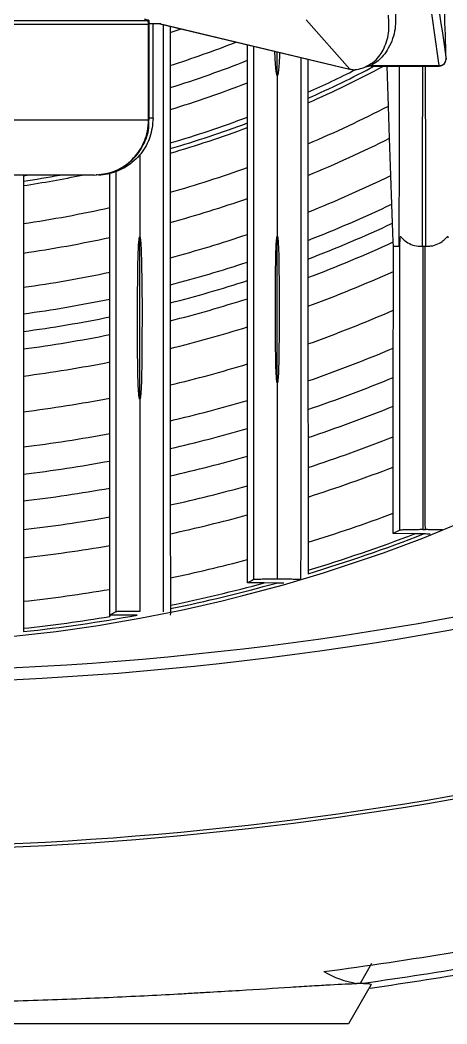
# Model space of a CAD drawing. Extents: x 9.3 to 87.2, y 0.6 to 68.8.
# Drawn here: x 81.18 to 82.111, y 22.417 to 24.606 of the extents above; entities that cross this region are included whole.
import ezdxf

# ---------------------------------------------------------------- set-up
doc = ezdxf.new("R2010")
doc.units = 0
doc.header["$MEASUREMENT"] = 0
doc.layers.add('OBJECT', color=7, linetype='CONTINUOUS')

msp = doc.modelspace()

# ---------------------------------------------------------------- linework, layer by layer
at = {"layer": 'OBJECT'}
for p, q in [((81.4589, 24.6051), (81.4597, 24.6057)), ((81.4597, 24.6057), (81.4614, 24.6046)), ((81.8991, 24.4995), (81.8037, 24.6068)), ((81.4601, 24.5968), (80.1817, 24.5968)), ((80.1829, 24.6051), (81.4589, 24.6051)), ((81.4601, 24.3882), (81.4601, 24.5968)), ((81.4617, 24.6006), (81.4615, 24.6046)), ((81.4617, 24.3882), (81.4617, 24.6005)), ((81.4868, 24.5979), (81.4617, 24.5979)), ((81.4702, 24.3922), (81.4702, 24.5979)), ((81.4849, 24.5979), (81.8956, 24.4998)), ((81.4868, 24.5979), (81.8991, 24.4995)), ((81.5075, 24.5925), (81.5075, 24.579)), ((81.5075, 24.579), (81.5074, 24.5073)), ((81.6759, 24.5186), (81.6759, 24.5523)), ((81.6759, 24.4696), (81.6759, 24.5186)), ((81.7409, 24.4857), (81.7409, 24.5368)), ((81.8077, 24.5208), (81.8077, 24.4489)), ((81.5074, 24.5073), (81.5074, 24.4589)), ((81.945, 24.5071), (82.0942, 24.5071)), ((81.945, 24.5057), (81.945, 24.5071)), ((81.945, 24.5057), (82.0942, 24.5057)), ((81.9831, 24.4188), (81.9804, 24.5057)), ((82.0942, 24.5057), (82.0942, 24.5071)), ((81.5074, 24.4589), (81.5074, 24.4112)), ((81.6759, 24.3948), (81.6759, 24.4696)), ((81.8077, 24.4489), (81.8077, 24.4358)), ((81.8077, 24.4358), (81.8077, 24.4255)), ((81.5074, 24.4112), (81.5074, 24.3383)), ((81.8077, 24.4255), (81.8077, 24.3364)), ((81.9854, 24.3485), (81.9831, 24.4188)), ((81.4601, 24.3882), (80.1817, 24.3882)), ((81.4601, 24.3882), (81.4617, 24.3882)), ((81.4702, 24.3922), (81.4617, 24.3922)), ((81.6759, 24.382), (81.6759, 24.3948)), ((81.6759, 24.372), (81.6759, 24.382)), ((81.6759, 24.2848), (81.6759, 24.372)), ((81.9882, 24.2672), (81.9854, 24.3485)), ((81.5074, 24.3383), (81.5074, 24.3258)), ((81.5074, 24.3258), (81.5074, 24.316)), ((81.8077, 24.3364), (81.8077, 24.2674)), ((81.5074, 24.316), (81.5074, 24.2309)), ((81.6759, 24.2173), (81.6759, 24.2848)), ((81.3414, 24.2682), (80.3004, 24.2682)), ((81.1871, 24.2669), (81.1953, 24.2682)), ((81.1871, 24.2669), (81.1871, 24.2548)), ((81.3756, 24.1975), (81.3756, 24.2721)), ((81.8077, 24.2674), (81.8077, 24.1875)), ((81.9905, 24.2047), (81.9882, 24.2672)), ((81.1871, 24.2548), (81.1871, 24.2453)), ((81.1871, 24.2453), (81.1871, 24.1625)), ((81.5074, 24.2309), (81.5074, 24.1648)), ((81.6759, 24.1389), (81.6759, 24.2173)), ((81.3756, 24.1323), (81.3756, 24.1975)), ((81.992, 24.1633), (81.9905, 24.2047)), ((81.8077, 24.1875), (81.8077, 24.1259)), ((81.1871, 24.1625), (81.1871, 24.0982)), ((81.5074, 24.1648), (81.5074, 24.088)), ((81.9936, 24.1224), (81.992, 24.1633)), ((81.3756, 24.0565), (81.3756, 24.1323)), ((81.4409, 23.7796), (81.4409, 24.1338)), ((81.6759, 24.0785), (81.6759, 24.1389)), ((81.7409, 23.815), (81.7409, 24.135)), ((81.8077, 24.1259), (81.8077, 24.085)), ((81.994, 24.1131), (81.9936, 24.1224)), ((81.994, 24.1131), (82.0069, 24.1131)), ((81.994, 24.0582), (81.994, 24.1131)), ((82.0568, 24.113), (82.0584, 24.1131)), ((82.0584, 24.1131), (82.0634, 24.1131)), ((82.0634, 24.1131), (82.065, 24.113)), ((81.1871, 24.0982), (81.1871, 24.0234)), ((81.5074, 24.088), (81.5074, 24.0288)), ((81.8077, 24.085), (81.8077, 24.0446)), ((81.6759, 24.0384), (81.6759, 24.0785)), ((81.994, 23.9736), (81.994, 24.0582)), ((81.3756, 23.9979), (81.3756, 24.0565)), ((81.6759, 23.9987), (81.6759, 24.0384)), ((81.8077, 24.0446), (81.8078, 23.9822)), ((81.1871, 24.0234), (81.1871, 23.9656)), ((81.5074, 24.0288), (81.5074, 23.9894)), ((81.3756, 23.959), (81.3756, 23.9979)), ((81.6758, 23.9373), (81.6759, 23.9987)), ((81.5074, 23.9894), (81.5074, 23.9504)), ((81.8078, 23.9822), (81.8078, 23.8999)), ((81.9939, 23.8909), (81.994, 23.9736)), ((81.1871, 23.9656), (81.1871, 23.9271)), ((81.3756, 23.9205), (81.3756, 23.959)), ((81.5074, 23.9504), (81.5074, 23.8901)), ((81.1871, 23.9271), (81.1871, 23.889)), ((81.6758, 23.8563), (81.6758, 23.9373)), ((81.3756, 23.8608), (81.3756, 23.9205)), ((81.1871, 23.889), (81.1871, 23.83)), ((81.5074, 23.8901), (81.5075, 23.8105)), ((81.8078, 23.8999), (81.8078, 23.8194)), ((81.9939, 23.8271), (81.9939, 23.8909)), ((81.3756, 23.782), (81.3756, 23.8608)), ((81.6758, 23.777), (81.6758, 23.8563)), ((81.1871, 23.83), (81.1871, 23.752)), ((81.8078, 23.8194), (81.8078, 23.7571)), ((81.9939, 23.7644), (81.9939, 23.8271)), ((81.5075, 23.8105), (81.5075, 23.7324)), ((81.3755, 23.7046), (81.3756, 23.782)), ((81.6758, 23.7156), (81.6758, 23.777)), ((81.1871, 23.752), (81.1872, 23.6755)), ((81.8078, 23.7571), (81.8079, 23.6959)), ((81.9938, 23.6975), (81.9939, 23.7644)), ((81.5075, 23.7324), (81.5075, 23.672)), ((81.6758, 23.6552), (81.6758, 23.7156)), ((81.3755, 23.6447), (81.3755, 23.7046)), ((81.8079, 23.6959), (81.8079, 23.6306)), ((81.9938, 23.6317), (81.9938, 23.6975)), ((81.1872, 23.6755), (81.1872, 23.6162)), ((81.5075, 23.672), (81.5076, 23.6125)), ((81.3755, 23.5857), (81.3755, 23.6447)), ((81.6757, 23.5908), (81.6758, 23.6552)), ((81.8079, 23.6306), (81.8079, 23.5662)), ((81.9937, 23.5308), (81.9938, 23.6317)), ((81.1872, 23.6162), (81.1872, 23.5577)), ((81.5076, 23.6125), (81.5076, 23.5489)), ((81.3754, 23.5227), (81.3755, 23.5857)), ((81.6757, 23.5272), (81.6757, 23.5908)), ((81.1872, 23.5577), (81.1873, 23.4952)), ((81.8079, 23.5662), (81.808, 23.4674)), ((81.5076, 23.5489), (81.5076, 23.4862)), ((81.3754, 23.4605), (81.3754, 23.5227)), ((81.6756, 23.4295), (81.6757, 23.5272)), ((81.9937, 23.4863), (81.9937, 23.5308)), ((81.1873, 23.4952), (81.1873, 23.4335)), ((82.0081, 23.4936), (81.9937, 23.4863)), ((82.058, 23.4951), (82.0638, 23.4951)), ((81.5076, 23.4862), (81.5077, 23.3898)), ((81.808, 23.4674), (81.808, 23.4063)), ((82.0401, 23.4858), (81.9937, 23.4863)), ((82.0596, 23.4856), (82.0401, 23.4858)), ((81.3753, 23.3648), (81.3754, 23.4605)), ((81.1873, 23.4335), (81.1873, 23.3387)), ((81.6756, 23.3791), (81.6756, 23.4295)), ((81.808, 23.4063), (81.8081, 23.3988)), ((81.5077, 23.3898), (81.5077, 23.33)), ((81.3753, 23.3055), (81.3753, 23.3648)), ((81.7123, 23.3788), (81.6756, 23.3791)), ((81.7388, 23.3786), (81.7123, 23.3788)), ((81.7549, 23.3785), (81.7388, 23.3786)), ((81.1873, 23.3387), (81.1874, 23.2798)), ((81.5077, 23.33), (81.5077, 23.3227)), ((81.3753, 23.3089), (81.3753, 23.3055)), ((81.4354, 23.3086), (81.3753, 23.3089)), ((81.1874, 23.2798), (81.1874, 23.2726)), ((81.9461, 22.5489), (81.9213, 22.5055)), ((81.9148, 22.5055), (81.9147, 22.5053)), ((81.9287, 22.5055), (81.9148, 22.5055)), ((81.9455, 22.5031), (81.8959, 22.4172)), ((81.8959, 22.4172), (80.8559, 22.4172))]:
    msp.add_line(p, q, dxfattribs=at)
at = {"layer": 'OBJECT', "flags": 128}
for points in [[(81.5075, 24.579), (81.5288, 24.5862), (81.5309, 24.5869)], [(81.8991, 24.4995), (81.8963, 24.4997), (81.8956, 24.4998)], [(82.0574, 24.5057), (82.0574, 24.4877), (82.0571, 24.3034), (82.0568, 24.1131), (82.0568, 24.1131), (82.0568, 24.1131)], [(81.6891, 23.386), (81.6862, 23.3845), (81.6756, 23.3791)], [(81.3891, 23.316), (81.3871, 23.3149), (81.3753, 23.3089)]]:
    msp.add_lwpolyline(points, dxfattribs=at)
at = {"layer": 'OBJECT'}
for centre, radius, start, end in [((81.4296, 24.5968), 0.0305, 359.9974, 15.7398), ((80.8209, 26.6652), 2.2645, 287.6482, 291.4988), ((80.8209, 26.6652), 2.3106, 287.2838, 291.7175), ((82.0944, 24.5219), 0.0148, 269.2935, 357.3135), ((82.0942, 24.5207), 0.015, 270, 0), ((80.8209, 26.6652), 2.438, 293.8761, 297.6557), ((80.8209, 26.6652), 2.4474, 293.7788, 298.0726), ((80.8209, 26.6652), 2.4261, 294.0011, 296.6988), ((80.8209, 26.6652), 3.42, 270.3351, 319.7434), ((80.8209, 26.6652), 2.3562, 286.939, 291.2767), ((80.8209, 26.6652), 2.5293, 292.9647, 297.356), ((80.8209, 26.6652), 2.4261, 286.4374, 290.6357), ((80.8209, 26.6652), 2.438, 286.3545, 290.5297), ((80.8209, 26.6652), 2.4474, 286.29, 290.4473), ((80.8209, 26.6652), 2.5929, 292.3699, 296.6873), ((80.8209, 26.6652), 2.5293, 285.749, 289.7574), ((80.8209, 26.6652), 2.438, 278.638, 280.527), ((80.8209, 26.6652), 2.4474, 278.6046, 281.6513), ((80.8209, 26.6652), 2.667, 291.7164, 295.9568), ((80.8209, 26.6652), 2.5929, 285.3525, 289.2532), ((80.8209, 26.6652), 2.5293, 278.3242, 282.6692), ((80.8209, 26.6652), 2.7243, 291.2371, 295.4238), ((80.8209, 26.6652), 2.7624, 290.9305, 295.0845), ((80.8209, 26.6652), 2.5929, 278.1183, 282.3534), ((80.8209, 26.6652), 2.667, 284.9161, 288.6984), ((80.8209, 26.6652), 2.8002, 290.6354, 294.7593), ((80.8209, 26.6652), 2.7243, 284.5953, 288.2905), ((80.8209, 26.6652), 2.8588, 290.1947, 294.2274), ((80.8209, 26.6652), 2.667, 277.8915, 282.0051), ((80.8209, 26.6652), 2.7624, 284.3898, 288.0293), ((80.8209, 26.6652), 2.7243, 277.7246, 281.7486), ((80.8209, 26.6652), 2.8002, 284.1918, 287.7777), ((80.8209, 26.6652), 2.9361, 289.6412, 293.5494), ((80.8209, 26.6652), 2.7624, 277.6176, 281.5841), ((80.8209, 26.6652), 2.8588, 283.8958, 287.4015), ((80.8209, 26.6652), 2.8002, 277.5145, 281.4255), ((80.8209, 26.6652), 3.0121, 289.1267, 292.9201), ((80.8209, 26.6652), 2.8588, 277.3601, 281.1882), ((80.8209, 26.6652), 2.9361, 283.5232, 286.9286), ((80.8209, 26.6652), 3.071, 288.7466, 292.4558), ((80.8209, 26.6652), 2.9361, 277.1658, 280.8893), ((80.8209, 26.6652), 3.0121, 283.1764, 286.4887), ((80.8209, 26.6652), 3.129, 288.3868, 292.0164), ((80.8209, 26.6652), 3.071, 282.9199, 286.1634), ((80.8209, 26.6652), 3.0121, 276.9846, 280.6108), ((80.8209, 26.6652), 3.1911, 288.0175, 291.5657), ((80.8209, 26.6652), 3.071, 276.8506, 280.4046), ((80.8209, 26.6652), 3.129, 282.6768, 285.8552), ((80.8209, 26.6652), 3.2524, 287.6673, 291.1387), ((80.8209, 26.6652), 3.129, 276.7234, 280.209), ((80.8209, 26.6652), 3.1911, 282.4269, 285.5383), ((80.8209, 26.6652), 3.1911, 276.5927, 280.0078), ((80.8209, 26.6652), 3.2524, 282.1897, 285.2376), ((80.8209, 26.6652), 3.3466, 287.155, 290.5149), ((80.8209, 26.6652), 3.4051, 286.8522, 290.9808), ((80.8209, 26.6652), 3.4123, 286.8156, 291.2857), ((80.8209, 26.6652), 3.2524, 276.4685, 279.8166), ((80.8209, 26.6652), 3.3466, 281.8422, 284.7973), ((80.8209, 30.4142), 7.2285, 270.15853, 284.14739), ((80.8209, 30.4142), 7.2545, 270.15796, 284.14739), ((80.8209, 26.6652), 3.3466, 276.2864, 279.5365), ((80.8209, 26.6652), 3.4051, 281.6366, 285.1766), ((80.8209, 26.6652), 3.4123, 281.6117, 285.6051), ((80.8209, 26.6652), 3.4123, 276.1656, 280.3743), ((80.8209, 26.6652), 3.4051, 276.1786, 279.3707), ((80.8209, 30.4142), 7.6117, 270.15055, 282.02709), ((80.8209, 30.4142), 7.6191, 270.1504, 282.02709), ((80.8209, 30.4142), 7.998, 278.06732, 281.62222)]:
    msp.add_arc(centre, radius, start, end, dxfattribs=at)
for centre, major_axis, ratio, start_param, end_param in [((80.8209, 24.597), (0.651, 0), 0.069941, 0.19379, 0.2506), ((81.8986, 24.5997), (0.1149, -0.0604), 0.732352, 5.083641, 5.151953)]:
    msp.add_ellipse(centre, major_axis=major_axis, ratio=ratio, start_param=start_param, end_param=end_param, dxfattribs=at)
for points, knots in [([(82.0126, 25.4097), (82.0223, 25.2886), (82.0404, 25.0624), (82.0729, 24.7679), (82.0971, 24.6035), (82.1092, 24.5212)], [0, 0, 0, 0, 0.36478, 0.681874, 1, 1, 1, 1]), ([(82.0942, 24.5071), (82.0821, 24.5894), (82.058, 24.7542), (82.0269, 25.0348), (82.01, 25.2459), (82.0015, 25.3514)], [0, 0, 0, 0, 0.332735, 0.66655, 1, 1, 1, 1]), ([(82.1092, 24.5212), (82.1068, 24.5915), (82.102, 24.7385), (82.0979, 24.8855), (82.0957, 24.9622)], [0, 0, 0, 0, 0.478341, 1, 1, 1, 1]), ([(81.9984, 24.6301), (81.999, 24.6157), (82.0004, 24.5867), (81.9868, 24.5477), (81.9672, 24.5206), (81.9488, 24.5094), (81.945, 24.5071)], [0, 0, 0, 0, 0.330798, 0.668077, 0.932877, 1, 1, 1, 1]), ([(81.9304, 24.503), (81.9368, 24.5064), (81.9578, 24.5175), (81.9744, 24.5434), (81.986, 24.5779), (81.9843, 24.6037), (81.9834, 24.6167)], [0, 0, 0, 0, 0.1083623, 0.3587283, 0.6763716, 1, 1, 1, 1]), ([(81.4617, 24.6006), (81.4616, 24.5994), (81.4615, 24.5972), (81.4605, 24.5969), (81.4601, 24.5968)], [0, 0, 0, 0, 0.5710769, 1, 1, 1, 1]), ([(81.4926, 23.316), (81.4926, 23.3905), (81.4927, 23.5371), (81.4927, 23.7667), (81.4927, 24.0023), (81.4927, 24.252), (81.4927, 24.4527), (81.4928, 24.5727), (81.4928, 24.596)], [0, 0, 0, 0, 0.197285, 0.3884569, 0.5718162, 0.7567286, 0.9527564, 1, 1, 1, 1]), ([(81.689, 24.5492), (81.689, 24.5376), (81.689, 24.4697), (81.689, 24.3134), (81.6891, 24.0893), (81.6891, 23.8434), (81.6891, 23.6092), (81.6891, 23.4609), (81.6891, 23.386)], [0, 0, 0, 0, 0.025734, 0.1517298, 0.3652416, 0.5730504, 0.784588, 1, 1, 1, 1]), ([(81.7409, 24.4857), (81.7409, 24.4857), (81.7408, 24.4857), (81.7407, 24.4857), (81.7404, 24.486), (81.7399, 24.4871), (81.7389, 24.4915), (81.7369, 24.5086), (81.7362, 24.525), (81.7357, 24.538)], [0, 0, 0, 0, 0.001352, 0.00304, 0.006293, 0.018578, 0.067282, 0.261303, 1, 1, 1, 1]), ([(81.746, 24.5356), (81.7459, 24.5339), (81.7457, 24.5272), (81.7452, 24.5173), (81.7444, 24.5068), (81.7438, 24.4997), (81.7433, 24.495), (81.7429, 24.4919), (81.7425, 24.4898), (81.7422, 24.4884), (81.7419, 24.4875), (81.7417, 24.4868), (81.7416, 24.4864), (81.7414, 24.4861), (81.7413, 24.4859), (81.7412, 24.4858), (81.741, 24.4857), (81.741, 24.4857), (81.7409, 24.4857), (81.7409, 24.4857)], [0, 0, 0, 0, 0.098966, 0.395716, 0.594454, 0.727574, 0.816767, 0.876565, 0.916691, 0.943653, 0.961806, 0.97407, 0.982394, 0.988085, 0.992019, 0.996175, 0.997839, 0.999228, 1, 1, 1, 1]), ([(81.7926, 23.386), (81.7926, 23.4494), (81.7927, 23.5754), (81.7927, 23.7728), (81.7927, 23.9758), (81.7927, 24.1911), (81.7927, 24.3725), (81.7927, 24.4895), (81.7927, 24.5244)], [0, 0, 0, 0, 0.18663, 0.370676, 0.551076, 0.731948, 0.920111, 1, 1, 1, 1]), ([(81.9075, 24.4979), (81.9095, 24.4981), (81.9176, 24.499), (81.9251, 24.5011), (81.9304, 24.503), (81.9304, 24.503)], [0, 0, 0, 0, 0.239383, 0.98891, 1, 1, 1, 1]), ([(81.9304, 24.503), (81.9345, 24.5045), (81.9393, 24.5061), (81.9443, 24.507), (81.945, 24.5071)], [0, 0, 0, 0, 0.85346, 1, 1, 1, 1]), ([(82.0069, 24.1131), (82.0069, 24.1131), (82.0069, 24.1255), (82.007, 24.1954), (82.0073, 24.3174), (82.0074, 24.4429), (82.0075, 24.5057)], [0, 0, 0, 0, 0.000003, 0.111025, 0.555197, 1, 1, 1, 1]), ([(82.065, 24.1131), (82.065, 24.1131), (82.065, 24.1365), (82.0647, 24.2218), (82.0646, 24.3463), (82.0644, 24.456), (82.0644, 24.5057)], [0, 0, 0, 0, 0.000003, 0.225622, 0.648781, 1, 1, 1, 1]), ([(81.7409, 24.4857), (81.7409, 24.417), (81.7409, 24.2966), (81.7409, 24.1836), (81.7409, 24.135)], [0, 0, 0, 0, 0.570137, 1, 1, 1, 1]), ([(81.3414, 24.2682), (81.3549, 24.2696), (81.382, 24.2723), (81.418, 24.2936), (81.4448, 24.3248), (81.4583, 24.3584), (81.4596, 24.38), (81.4601, 24.3882)], [0, 0, 0, 0, 0.217705, 0.436351, 0.654263, 0.869576, 1, 1, 1, 1]), ([(81.3455, 24.2694), (81.349, 24.2692), (81.3655, 24.2682), (81.3943, 24.2786), (81.4271, 24.3006), (81.4501, 24.3329), (81.4617, 24.3637), (81.4605, 24.3825), (81.4602, 24.3882)], [0, 0, 0, 0, 0.056974, 0.26843, 0.481353, 0.694495, 0.906643, 1, 1, 1, 1]), ([(81.4701, 24.3922), (81.4688, 24.3783), (81.466, 24.3504), (81.4447, 24.3133), (81.4132, 24.2852), (81.3783, 24.2703), (81.3552, 24.2688), (81.346, 24.2682)], [0, 0, 0, 0, 0.214404, 0.428783, 0.643229, 0.857872, 1, 1, 1, 1]), ([(81.4409, 24.3129), (81.4409, 24.2921), (81.4409, 24.2306), (81.4409, 24.1723), (81.4409, 24.1338)], [0, 0, 0, 0, 0.339641, 1, 1, 1, 1]), ([(81.389, 24.2787), (81.389, 24.2628), (81.3891, 24.1345), (81.3891, 23.9104), (81.3891, 23.6037), (81.3891, 23.4134), (81.3891, 23.316)], [0, 0, 0, 0, 0.043984, 0.353754, 0.669009, 1, 1, 1, 1]), ([(81.4409, 23.7796), (81.4409, 23.7796), (81.4408, 23.7796), (81.4408, 23.7796), (81.4406, 23.7798), (81.4403, 23.7803), (81.4397, 23.7826), (81.4385, 23.792), (81.4365, 23.8296), (81.436, 23.9203), (81.4359, 24.0199), (81.4374, 24.0984), (81.4387, 24.1217), (81.4397, 24.131), (81.4404, 24.1331), (81.4405, 24.1334), (81.4406, 24.1336), (81.4407, 24.1337), (81.4408, 24.1337), (81.4408, 24.1338), (81.4409, 24.1338), (81.4409, 24.1338), (81.4409, 24.1338)], [0, 0, 0, 0, 0.000095, 0.000218, 0.000449, 0.001446, 0.005385, 0.021069, 0.083741, 0.334366, 0.804886, 0.922631, 0.98151, 0.996236, 0.998077, 0.998998, 0.999315, 0.999635, 0.999784, 0.999905, 0.999966, 1, 1, 1, 1]), ([(81.4409, 24.1338), (81.4409, 24.1338), (81.4409, 24.1338), (81.441, 24.1337), (81.4411, 24.1337), (81.4418, 24.1328), (81.442, 24.1299), (81.4435, 24.12), (81.4442, 24.0961), (81.4463, 24.0165), (81.4458, 23.917), (81.4451, 23.8273), (81.4433, 23.7914), (81.4421, 23.7825), (81.4415, 23.7803), (81.4411, 23.7797), (81.441, 23.7796), (81.4409, 23.7796), (81.4409, 23.7796), (81.4409, 23.7796)], [0, 0, 0, 0, 0.000047, 0.000145, 0.000382, 0.000852, 0.008349, 0.023311, 0.083154, 0.202832, 0.681059, 0.920233, 0.980043, 0.995013, 0.998781, 0.999562, 0.999787, 0.999908, 1, 1, 1, 1]), ([(81.7409, 23.815), (81.7409, 23.815), (81.7409, 23.815), (81.7408, 23.815), (81.7407, 23.8151), (81.7405, 23.8155), (81.74, 23.817), (81.7392, 23.8234), (81.7378, 23.8488), (81.7368, 23.9123), (81.7367, 23.9865), (81.7371, 24.0566), (81.7377, 24.0939), (81.7387, 24.1183), (81.7395, 24.1286), (81.7399, 24.1319), (81.7402, 24.1335), (81.7404, 24.1344), (81.7406, 24.1347), (81.7407, 24.1349), (81.7408, 24.135), (81.7409, 24.135), (81.7409, 24.135), (81.7409, 24.135)], [0, 0, 0, 0, 0.0000717, 0.0001662, 0.0003409, 0.001087, 0.0040323, 0.0157605, 0.0626214, 0.2500161, 0.6247789, 0.761342, 0.8979063, 0.9661911, 0.9832622, 0.9917978, 0.9960665, 0.9982017, 0.9992705, 0.9996654, 0.9998644, 0.999964, 1, 1, 1, 1]), ([(81.7409, 24.135), (81.7409, 24.135), (81.7409, 24.135), (81.741, 24.1349), (81.7411, 24.1349), (81.7413, 24.1344), (81.7418, 24.1326), (81.7427, 24.1252), (81.7442, 24.0957), (81.745, 24.0231), (81.7453, 23.9357), (81.744, 23.8608), (81.7434, 23.8284), (81.7417, 23.8168), (81.7414, 23.8157), (81.7412, 23.8152), (81.741, 23.815), (81.741, 23.815), (81.7409, 23.815), (81.7409, 23.815), (81.7409, 23.815), (81.7409, 23.815)], [0, 0, 0, 0, 0.000078, 0.00018, 0.000368, 0.001182, 0.004395, 0.017191, 0.068323, 0.272792, 0.681706, 0.886151, 0.988387, 0.994777, 0.997973, 0.999578, 0.999779, 0.999877, 0.999957, 0.999998, 1, 1, 1, 1]), ([(82.0084, 24.1317), (82.0082, 24.1279), (82.0078, 24.1204), (82.0072, 24.1155), (82.0069, 24.1131)], [0, 0, 0, 0, 0.4988585, 1, 1, 1, 1]), ([(82.0084, 24.1317), (82.0084, 24.132), (82.0086, 24.1336), (82.009, 24.1352), (82.0111, 24.1333), (82.0159, 24.1276), (82.0253, 24.1201), (82.04, 24.1138), (82.0512, 24.1133), (82.0568, 24.113)], [0, 0, 0, 0, 0.040977, 0.17211, 0.285128, 0.396956, 0.598361, 0.799168, 1, 1, 1, 1]), ([(82.0084, 24.1131), (82.0084, 24.1131), (82.0084, 24.119), (82.0084, 24.1254), (82.0084, 24.1317)], [0, 0, 0, 0, 0.000082, 1, 1, 1, 1]), ([(82.065, 24.113), (82.0687, 24.1131), (82.0778, 24.1132), (82.0915, 24.1175), (82.1027, 24.1246), (82.109, 24.1312), (82.1119, 24.1346), (82.1131, 24.1347), (82.1133, 24.1327), (82.1134, 24.1317)], [0, 0, 0, 0, 0.1324779, 0.3295842, 0.5254389, 0.6708444, 0.7719754, 0.8727495, 1, 1, 1, 1]), ([(82.0081, 23.4936), (82.0081, 23.5092), (82.0081, 23.6026), (82.0082, 23.7503), (82.0083, 23.9455), (82.0084, 24.0525), (82.0084, 24.1131), (82.0084, 24.1131)], [0, 0, 0, 0, 0.080863, 0.483213, 0.741499, 0.999997, 1, 1, 1, 1]), ([(82.0568, 24.1131), (82.0568, 24.1131), (82.0568, 24.1131), (82.0568, 24.1131), (82.0568, 24.113)], [0, 0, 0, 0, 0.030106, 1, 1, 1, 1]), ([(82.0584, 24.1131), (82.0583, 24.0908), (82.0583, 23.9796), (82.0582, 23.8181), (82.0581, 23.6359), (82.058, 23.5406), (82.058, 23.4951)], [0, 0, 0, 0, 0.101586, 0.508022, 0.765103, 1, 1, 1, 1]), ([(82.0638, 23.4951), (82.0637, 23.53), (82.0637, 23.6442), (82.0635, 23.8469), (82.0635, 24.0243), (82.0634, 24.1131)], [0, 0, 0, 0, 0.180796, 0.589987, 1, 1, 1, 1]), ([(82.065, 24.113), (82.065, 24.1131), (82.065, 24.1131), (82.065, 24.1131), (82.065, 24.1131)], [0, 0, 0, 0, 0.969894, 1, 1, 1, 1]), ([(81.7409, 23.815), (81.7409, 23.733), (81.7409, 23.5856), (81.7409, 23.448), (81.7409, 23.3869)], [0, 0, 0, 0, 0.556103, 1, 1, 1, 1]), ([(81.4409, 23.7796), (81.4409, 23.6913), (81.4409, 23.5315), (81.4409, 23.3833), (81.4409, 23.3169)], [0, 0, 0, 0, 0.552236, 1, 1, 1, 1]), ([(82.058, 23.4951), (82.054, 23.495), (82.0461, 23.495), (82.0341, 23.4949), (82.021, 23.4946), (82.0109, 23.4942), (82.009, 23.4938), (82.0081, 23.4936)], [0, 0, 0, 0, 0.113325, 0.225735, 0.404603, 0.705493, 1, 1, 1, 1]), ([(82.1011, 23.4945), (82.0992, 23.4946), (82.0948, 23.4947), (82.0852, 23.4949), (82.074, 23.495), (82.067, 23.495), (82.0638, 23.4951)], [0, 0, 0, 0, 0.246117, 0.588504, 0.808001, 1, 1, 1, 1]), ([(82.0742, 23.4855), (82.0725, 23.4855), (82.0674, 23.4855), (82.0628, 23.4856), (82.0596, 23.4856)], [0, 0, 0, 0, 0.322372, 1, 1, 1, 1]), ([(81.7409, 23.3869), (81.7378, 23.3869), (81.7289, 23.3869), (81.7146, 23.3868), (81.7008, 23.3866), (81.6914, 23.3863), (81.6899, 23.3861), (81.6891, 23.386)], [0, 0, 0, 0, 0.115231, 0.333544, 0.55737, 0.784806, 1, 1, 1, 1]), ([(81.7926, 23.386), (81.7923, 23.3861), (81.7913, 23.3863), (81.7849, 23.3865), (81.7732, 23.3867), (81.7579, 23.3869), (81.7466, 23.3869), (81.7409, 23.3869)], [0, 0, 0, 0, 0.141345, 0.361465, 0.576481, 0.788359, 1, 1, 1, 1]), ([(81.4409, 23.3169), (81.4376, 23.3169), (81.4285, 23.3169), (81.4141, 23.3168), (81.4004, 23.3166), (81.3913, 23.3163), (81.3898, 23.3161), (81.3891, 23.316)], [0, 0, 0, 0, 0.121456, 0.339897, 0.563966, 0.791613, 1, 1, 1, 1]), ([(81.5077, 23.3227), (81.5077, 23.3184), (81.5077, 23.314), (81.5075, 23.3085), (81.5075, 23.3084)], [0, 0, 0, 0, 0.980556, 1, 1, 1, 1]), ([(80.8559, 22.4623), (80.9161, 22.4626), (80.9756, 22.4633), (81.0931, 22.4655), (81.151, 22.467), (81.2654, 22.4707), (81.3204, 22.4728), (81.4257, 22.4775), (81.476, 22.48), (81.5361, 22.4833), (81.5479, 22.484), (81.5712, 22.4853), (81.5826, 22.4859), (81.616, 22.4879), (81.6374, 22.4892), (81.6987, 22.4929), (81.736, 22.4953), (81.7862, 22.4985), (81.802, 22.4995), (81.8309, 22.5012), (81.8442, 22.502), (81.8806, 22.504), (81.9001, 22.5049), (81.9147, 22.5053)], [0, 0, 0, 0, 0.125, 0.125, 0.25, 0.25, 0.375, 0.375, 0.5, 0.5, 0.53125, 0.53125, 0.5625, 0.5625, 0.625, 0.625, 0.75, 0.75, 0.8125, 0.8125, 0.875, 0.875, 1, 1, 1, 1]), ([(81.9287, 22.5055), (81.9347, 22.5054), (81.9391, 22.5052), (81.9447, 22.5044), (81.9459, 22.5039), (81.9455, 22.5031)], [0, 0, 0, 0, 0.5, 0.5, 1, 1, 1, 1])]:
    msp.add_open_spline(points, degree=3, knots=knots, dxfattribs=at)
for points in [[(81.8424, 22.5315), (82.0326, 22.5563), (82.2216, 22.5879), (82.4094, 22.6265)], [(82.4347, 22.5927), (82.267, 22.5582), (82.0983, 22.5291), (81.9287, 22.5055)], [(81.8424, 22.5315), (81.8642, 22.5186), (81.8883, 22.5099), (81.9147, 22.5053)]]:
    msp.add_open_spline(points, degree=3, dxfattribs=at)

doc.saveas('drawing.dxf')
